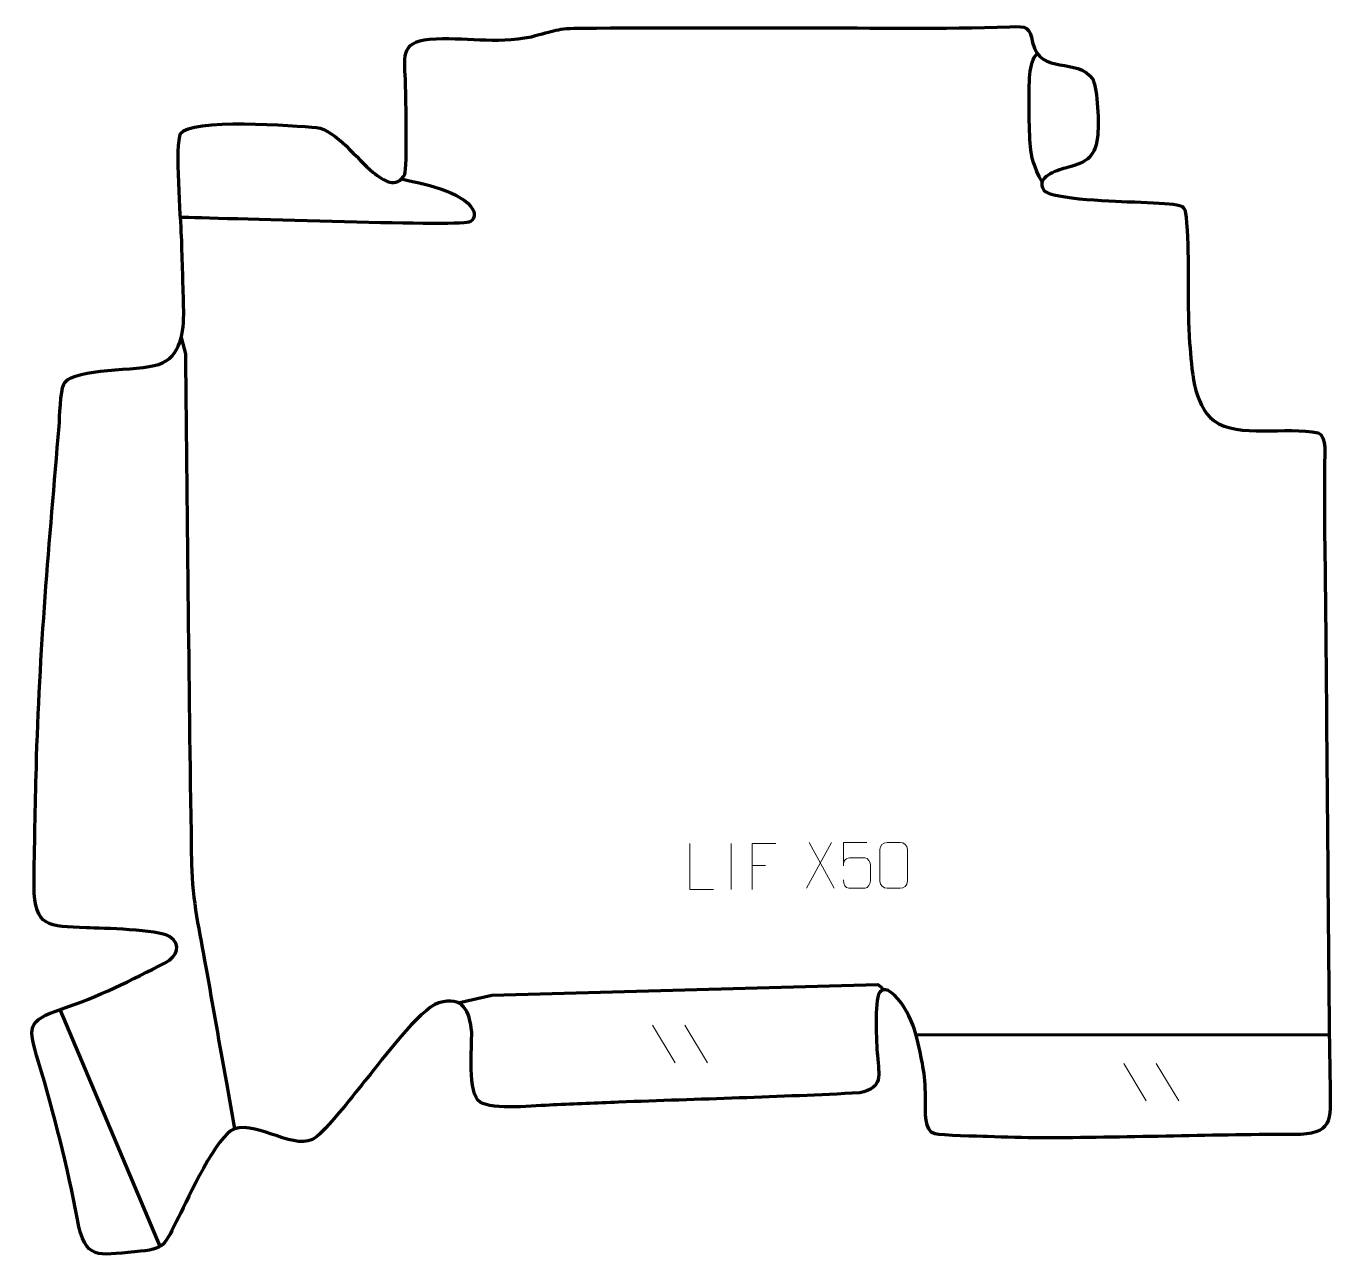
# Model space of a CAD drawing. Header units: millimetres. Extents: x 978 to 1691, y 92 to 766.
import ezdxf

# ---------------------------------------------------------------- set-up
doc = ezdxf.new("R2010")
doc.units = ezdxf.units.MM
doc.header["$MEASUREMENT"] = 0
doc.layers.add('layer 1', color=7, linetype='Continuous', plot=False)
doc.layers.add('layer 2', color=7, linetype='Continuous')
doc.layers.add('layer 3', color=7, linetype='Continuous')

msp = doc.modelspace()

# ---------------------------------------------------------------- linework, layer by layer
at = {"layer": 'layer 1', "color": 250, "lineweight": 9}
for points, knots in [([(1353.0064, 294.4997), (1353.0064, 294.4997), (1340.0573, 294.4997), (1340.0573, 294.4997), (1340.0573, 294.4997), (1340.0573, 294.4997), (1340.0573, 319.4533), (1340.0573, 319.4533)], [0, 0, 0, 0, 0.33333333, 0.33333333, 0.33333333, 0.33333333, 1, 1, 1, 1]), ([(1386.9689, 319.4533), (1386.9689, 319.4533), (1374.0949, 319.4533), (1374.0949, 319.4533), (1374.0949, 319.4533), (1374.0949, 319.4533), (1374.0949, 294.4997), (1374.0949, 294.4997)], [0, 0, 0, 0, 0.33333333, 0.33333333, 0.33333333, 0.33333333, 1, 1, 1, 1]), ([(1436.6571, 320.0284), (1436.6571, 320.0284), (1423.8054, 320.0284), (1423.8054, 320.0284), (1423.8054, 320.0284), (1423.8057, 315.7978), (1423.8057, 311.5669), (1423.8054, 307.3357), (1423.8054, 307.3357), (1423.8051, 310.6458), (1425.4361, 311.7176), (1428.2481, 311.7781), (1428.2481, 311.7781), (1430.6877, 311.7784), (1433.1272, 311.7784), (1435.5664, 311.7781), (1435.5664, 311.7781), (1437.2162, 311.7849), (1438.6911, 309.4044), (1438.7196, 307.3357), (1438.7196, 307.3357), (1438.7193, 304.7484), (1438.7193, 302.1608), (1438.7196, 299.5731), (1438.7196, 299.5731), (1438.7658, 297.6137), (1437.2664, 295.1774), (1435.6405, 295.1189), (1435.6405, 295.1189), (1433.684, 295.1192), (1428.789, 295.1192), (1426.832, 295.1189), (1426.832, 295.1189), (1424.9865, 295.1101), (1423.8794, 297.0749), (1423.8586, 299.626)], [0, 0, 0, 0, 0.1, 0.1, 0.1, 0.1, 0.2, 0.2, 0.2, 0.2, 0.3, 0.3, 0.3, 0.3, 0.4, 0.4, 0.4, 0.4, 0.5, 0.5, 0.5, 0.5, 0.6, 0.6, 0.6, 0.6, 0.7, 0.7, 0.7, 0.7, 0.8, 0.8, 0.8, 0.8, 1, 1, 1, 1]), ([(1447.6823, 320.0729), (1450.0484, 320.0729), (1452.4149, 320.0729), (1454.7814, 320.0729), (1454.7814, 320.0729), (1456.7619, 320.1085), (1458.7879, 318.6142), (1458.815, 316.1721), (1458.815, 316.1721), (1458.8146, 310.4147), (1458.8146, 304.6569), (1458.815, 298.8987), (1458.815, 298.8987), (1458.6729, 296.5711), (1456.9665, 295.0888), (1454.7814, 295.078), (1454.7814, 295.078), (1452.409, 295.0784), (1450.0366, 295.0784), (1447.6646, 295.078), (1447.6646, 295.078), (1445.7061, 294.9724), (1443.6997, 296.8603), (1443.7111, 298.8813), (1443.7111, 298.8813), (1443.7115, 304.6619), (1443.7115, 310.4422), (1443.7111, 316.222), (1443.7111, 316.222), (1443.7154, 318.364), (1445.4925, 320.0865), (1447.6823, 320.0729)], [0, 0, 0, 0, 0.11111111, 0.11111111, 0.11111111, 0.11111111, 0.22222222, 0.22222222, 0.22222222, 0.22222222, 0.33333333, 0.33333333, 0.33333333, 0.33333333, 0.44444444, 0.44444444, 0.44444444, 0.44444444, 0.55555556, 0.55555556, 0.55555556, 0.55555556, 0.66666667, 0.66666667, 0.66666667, 0.66666667, 0.77777778, 0.77777778, 0.77777778, 0.77777778, 1, 1, 1, 1])]:
    msp.add_open_spline(points, degree=3, knots=knots, dxfattribs=at)
for points in [[(1362.5319, 319.4636), (1362.5319, 319.4636), (1362.5319, 294.4895), (1362.5319, 294.4895)], [(1417.406, 320.0504), (1417.406, 320.0504), (1403.6654, 295.1546), (1403.6654, 295.1546)], [(1405.12, 320.0504), (1405.12, 320.0504), (1418.8606, 295.0969), (1418.8606, 295.0969)], [(1374.0949, 307.5736), (1374.0949, 307.5736), (1381.263, 307.5736), (1381.263, 307.5736)], [(1319.5604, 220.4134), (1319.5604, 220.4134), (1331.9247, 199.8691), (1331.9247, 199.8691)], [(1337.2903, 220.4134), (1337.2903, 220.4134), (1349.6546, 199.8691), (1349.6546, 199.8691)], [(1576.8294, 199.558), (1576.8294, 199.558), (1589.1937, 179.0137), (1589.1937, 179.0137)], [(1594.5593, 199.558), (1594.5593, 199.558), (1606.9236, 179.0137), (1606.9236, 179.0137)]]:
    msp.add_open_spline(points, degree=3, dxfattribs=at)
at = {"layer": 'layer 2', "color": 142, "lineweight": 158}
for points, knots in [([(1532.3191, 680.5076), (1527.8786, 688.752), (1526.3526, 694.367), (1525.9093, 699.872), (1525.9093, 699.872), (1525.2022, 708.6548), (1524.8359, 730.3151), (1525.6319, 739.1554), (1525.6319, 739.1554), (1526.052, 743.8203), (1527.1663, 748.1193), (1529.7143, 750.5849)], [0, 0, 0, 0, 0.25, 0.25, 0.25, 0.25, 0.5, 0.5, 0.5, 0.5, 1, 1, 1, 1]), ([(1182.6671, 682.179), (1192.9546, 679.9153), (1216.103, 675.3093), (1221.5577, 665.5081), (1221.5577, 665.5081), (1223.235, 662.4942), (1222.2047, 659.5621), (1219.3535, 658.5576), (1219.3535, 658.5576), (1212.4745, 656.134), (1079.8329, 660.9402), (1061.9696, 661.1324)], [0, 0, 0, 0, 0.25, 0.25, 0.25, 0.25, 0.5, 0.5, 0.5, 0.5, 1, 1, 1, 1]), ([(1062.4104, 595.6301), (1062.4104, 595.6301), (1064.6425, 586.6975), (1064.6425, 586.6975), (1064.6425, 586.6975), (1065.7919, 493.8888), (1066.4218, 400.9415), (1068.047, 308.1568), (1068.047, 308.1568), (1068.391, 288.5187), (1072.396, 271.2265), (1075.8207, 252.0867), (1075.8207, 252.0867), (1079.5546, 231.015), (1083.2839, 209.9425), (1087.0167, 188.8707), (1087.0167, 188.8707), (1088.4925, 180.54), (1089.9683, 172.2093), (1091.4441, 163.8786)], [0, 0, 0, 0, 0.16666667, 0.16666667, 0.16666667, 0.16666667, 0.33333333, 0.33333333, 0.33333333, 0.33333333, 0.5, 0.5, 0.5, 0.5, 0.66666667, 0.66666667, 0.66666667, 0.66666667, 1, 1, 1, 1]), ([(1213.5457, 232.6611), (1213.5457, 232.6611), (1231.8968, 236.8192), (1231.8968, 236.8192), (1231.8968, 236.8192), (1231.8968, 236.8192), (1442.5975, 242.5322), (1442.5975, 242.5322), (1442.5975, 242.5322), (1442.5975, 242.5322), (1445.2057, 240.5333), (1445.2057, 240.5333)], [0, 0, 0, 0, 0.25, 0.25, 0.25, 0.25, 0.5, 0.5, 0.5, 0.5, 1, 1, 1, 1])]:
    msp.add_open_spline(points, degree=3, knots=knots, dxfattribs=at)
for points in [[(1051.0327, 99.1861), (1051.0327, 99.1861), (996.3009, 228.9442), (996.3009, 228.9442)], [(1464.117, 215.1812), (1464.117, 215.1812), (1689.0544, 215.3881), (1689.0544, 215.3881)]]:
    msp.add_open_spline(points, degree=3, dxfattribs=at)
at = {"layer": 'layer 3', "color": 242, "lineweight": 158}
msp.add_open_spline([(982.0631, 296.2999), (982.2978, 273.5814), (989.6626, 274.3242), (1010.6402, 273.5116), (1010.6402, 273.5116), (1019.3991, 273.1721), (1049.6871, 272.747), (1055.8938, 268.753), (1055.8938, 268.753), (1062.9786, 264.1941), (1060.0759, 258.0715), (1053.6908, 254.497), (1053.6908, 254.497), (1035.7447, 245.1113), (1016.5076, 235.7575), (997.3254, 229.293), (997.3254, 229.293), (977.7257, 222.6879), (978.702, 219.3137), (984.4885, 200.4368), (984.4885, 200.4368), (993.2011, 171.1708), (1000.0417, 144.2943), (1005.7475, 114.2672), (1005.7475, 114.2672), (1010.0202, 91.7822), (1016.8508, 94.9994), (1036.8264, 96.7002), (1036.8264, 96.7002), (1054.7678, 98.2277), (1052.6003, 100.0656), (1061.1443, 115.8926), (1061.1443, 115.8926), (1065.9732, 125.6246), (1082.081, 160.9204), (1091.4441, 163.8786), (1091.4441, 163.8786), (1104.7675, 168.0881), (1125.121, 150.5976), (1136.2038, 159.4403), (1136.2038, 159.4403), (1144.5282, 166.4607), (1156.3229, 182.487), (1163.9837, 191.5859), (1163.9837, 191.5859), (1172.1172, 201.4855), (1192.01, 228.8662), (1203.0625, 232.6286), (1203.0625, 232.6286), (1216.2273, 236.4503), (1219.8264, 228.2871), (1220.9413, 216.6258), (1220.9413, 216.6258), (1221.1154, 208.5566), (1218.5722, 182.9912), (1225.4805, 178.424), (1225.4805, 178.424), (1232.3731, 173.8671), (1256.0846, 176.486), (1265.3464, 176.8568), (1265.3464, 176.8568), (1277.2745, 177.3343), (1289.1996, 177.8803), (1301.1278, 178.3581), (1301.1278, 178.3581), (1345.1325, 180.0049), (1388.7989, 181.1873), (1432.8209, 183.4284), (1432.8209, 183.4284), (1445.6668, 186.577), (1443.2704, 192.334), (1442.3697, 204.0299), (1442.3697, 204.0299), (1441.8915, 210.2387), (1440.5681, 233.4665), (1443.5329, 238.2286), (1443.5329, 238.2286), (1445.5475, 241.4644), (1450.2309, 239.6855), (1455.5158, 232.3236), (1455.5158, 232.3236), (1459.6568, 226.5552), (1462.3287, 219.8501), (1464.0213, 212.8435), (1464.0213, 212.8435), (1467.2978, 199.2794), (1468.6859, 192.5274), (1468.7359, 178.6263), (1468.7359, 178.6263), (1468.7529, 173.9074), (1467.71, 162.47), (1473.7083, 161.0938), (1473.7083, 161.0938), (1477.8981, 160.1325), (1497.3422, 159.7798), (1502.5673, 159.6039), (1502.5673, 159.6039), (1512.3802, 159.2734), (1522.3449, 158.9564), (1532.1627, 158.9038), (1532.1627, 158.9038), (1577.3643, 158.9307), (1622.543, 160.6864), (1667.6481, 160.7353), (1667.6481, 160.7353), (1667.6481, 160.7353), (1669.4947, 160.7373), (1669.4947, 160.7373), (1669.4947, 160.7373), (1691.021, 160.7216), (1689.7566, 167.9471), (1689.5098, 187.3247), (1689.5098, 187.3247), (1689.3588, 199.1785), (1689.0758, 211.0308), (1688.9636, 222.8834), (1688.9636, 222.8834), (1688.9507, 224.3837), (1688.9379, 225.884), (1688.9251, 227.3843), (1688.9251, 227.3843), (1688.326, 297.3981), (1687.7269, 367.4121), (1687.1278, 437.4261), (1687.1278, 437.4261), (1686.8894, 466.8381), (1686.1985, 496.8323), (1686.45, 526.1747), (1686.45, 526.1747), (1686.4969, 530.691), (1687.8915, 541.5898), (1683.0271, 543.6453), (1683.0271, 543.6453), (1665.4949, 547.2972), (1639.5719, 540.5142), (1626.1401, 550.1257), (1626.1401, 550.1257), (1614.544, 559.253), (1613.9828, 578.8386), (1612.8516, 592.5142), (1612.8516, 592.5142), (1611.3694, 613.3475), (1612.6387, 633.5312), (1611.4426, 654.2027), (1611.4426, 654.2027), (1610.7666, 665.8872), (1610.5571, 667.3066), (1605.8161, 668.089), (1605.8161, 668.089), (1601.3537, 668.8253), (1592.1421, 669.2182), (1582.8814, 669.5947), (1582.8814, 669.5947), (1575.0385, 669.9137), (1537.0562, 670.8819), (1533.3372, 676.0223), (1533.3372, 676.0223), (1528.26, 683.0399), (1540.4815, 686.8187), (1544.9724, 688.1013), (1544.9724, 688.1013), (1555.3588, 691.0679), (1560.877, 692.652), (1562.5456, 704.9036), (1562.5456, 704.9036), (1563.4382, 711.4569), (1562.7031, 730.9552), (1559.9401, 736.5169), (1559.9401, 736.5169), (1551.6677, 748.9582), (1531.3699, 738.4655), (1527.1533, 756.5247), (1527.1533, 756.5247), (1525.0988, 765.3234), (1524.4766, 765.5369), (1514.7461, 765.1997), (1514.7461, 765.1997), (1478.0242, 763.9274), (1440.4588, 764.6452), (1403.645, 764.6469), (1403.645, 764.6469), (1362.9074, 764.638), (1322.1754, 764.5886), (1281.4378, 764.5022), (1281.4378, 764.5022), (1267.0642, 764.4718), (1266.2698, 762.9538), (1253.6167, 759.7904), (1253.6167, 759.7904), (1233.2081, 755.6112), (1217.3539, 759.9258), (1197.9335, 758.4197), (1197.9335, 758.4197), (1181.3094, 757.1305), (1184.5107, 747.5246), (1184.8411, 733.8354), (1184.8411, 733.8354), (1184.9906, 726.7171), (1185.7986, 688.6719), (1184.4456, 684.6448), (1184.4456, 684.6448), (1179.984, 676.4581), (1172.6736, 681.3122), (1167.1687, 685.7322), (1167.1687, 685.7322), (1158.1814, 692.9482), (1146.9324, 708.777), (1136.206, 710.2411), (1136.206, 710.2411), (1125.1868, 711.201), (1066.7287, 715.5245), (1062.0683, 706.89), (1062.0683, 706.89), (1059.0127, 701.229), (1062.1635, 660.1576), (1062.5377, 650.8684), (1062.5377, 650.8684), (1063.0242, 637.3335), (1063.4373, 623.8043), (1063.7196, 610.2633), (1063.7196, 610.2633), (1063.9381, 598.9848), (1062.396, 584.9976), (1050.0366, 580.9729), (1050.0366, 580.9729), (1038.6551, 577.2667), (1004.6019, 578.9307), (998.8549, 571.1455), (998.8549, 571.1455), (998.8549, 571.1455), (998.2756, 570.2062), (998.2756, 570.2062), (998.2756, 570.2062), (996.4308, 566.045), (996.0802, 552.3608), (995.7504, 547.1214), (995.7504, 547.1214), (990.4497, 484.5027), (984.8785, 423.9407), (983.3041, 360.9768), (983.3041, 360.9768), (982.7649, 339.4148), (982.2255, 317.8694), (982.0631, 296.2999)], degree=3, knots=[0, 0, 0, 0, 0.01612903, 0.01612903, 0.01612903, 0.01612903, 0.03225806, 0.03225806, 0.03225806, 0.03225806, 0.0483871, 0.0483871, 0.0483871, 0.0483871, 0.06451613, 0.06451613, 0.06451613, 0.06451613, 0.08064516, 0.08064516, 0.08064516, 0.08064516, 0.09677419, 0.09677419, 0.09677419, 0.09677419, 0.11290323, 0.11290323, 0.11290323, 0.11290323, 0.12903226, 0.12903226, 0.12903226, 0.12903226, 0.14516129, 0.14516129, 0.14516129, 0.14516129, 0.16129032, 0.16129032, 0.16129032, 0.16129032, 0.17741935, 0.17741935, 0.17741935, 0.17741935, 0.19354839, 0.19354839, 0.19354839, 0.19354839, 0.20967742, 0.20967742, 0.20967742, 0.20967742, 0.22580645, 0.22580645, 0.22580645, 0.22580645, 0.24193548, 0.24193548, 0.24193548, 0.24193548, 0.25806452, 0.25806452, 0.25806452, 0.25806452, 0.27419355, 0.27419355, 0.27419355, 0.27419355, 0.29032258, 0.29032258, 0.29032258, 0.29032258, 0.30645161, 0.30645161, 0.30645161, 0.30645161, 0.32258065, 0.32258065, 0.32258065, 0.32258065, 0.33870968, 0.33870968, 0.33870968, 0.33870968, 0.35483871, 0.35483871, 0.35483871, 0.35483871, 0.37096774, 0.37096774, 0.37096774, 0.37096774, 0.38709677, 0.38709677, 0.38709677, 0.38709677, 0.40322581, 0.40322581, 0.40322581, 0.40322581, 0.41935484, 0.41935484, 0.41935484, 0.41935484, 0.43548387, 0.43548387, 0.43548387, 0.43548387, 0.4516129, 0.4516129, 0.4516129, 0.4516129, 0.46774194, 0.46774194, 0.46774194, 0.46774194, 0.48387097, 0.48387097, 0.48387097, 0.48387097, 0.5, 0.5, 0.5, 0.5, 0.51612903, 0.51612903, 0.51612903, 0.51612903, 0.53225806, 0.53225806, 0.53225806, 0.53225806, 0.5483871, 0.5483871, 0.5483871, 0.5483871, 0.56451613, 0.56451613, 0.56451613, 0.56451613, 0.58064516, 0.58064516, 0.58064516, 0.58064516, 0.59677419, 0.59677419, 0.59677419, 0.59677419, 0.61290323, 0.61290323, 0.61290323, 0.61290323, 0.62903226, 0.62903226, 0.62903226, 0.62903226, 0.64516129, 0.64516129, 0.64516129, 0.64516129, 0.66129032, 0.66129032, 0.66129032, 0.66129032, 0.67741935, 0.67741935, 0.67741935, 0.67741935, 0.69354839, 0.69354839, 0.69354839, 0.69354839, 0.70967742, 0.70967742, 0.70967742, 0.70967742, 0.72580645, 0.72580645, 0.72580645, 0.72580645, 0.74193548, 0.74193548, 0.74193548, 0.74193548, 0.75806452, 0.75806452, 0.75806452, 0.75806452, 0.77419355, 0.77419355, 0.77419355, 0.77419355, 0.79032258, 0.79032258, 0.79032258, 0.79032258, 0.80645161, 0.80645161, 0.80645161, 0.80645161, 0.82258065, 0.82258065, 0.82258065, 0.82258065, 0.83870968, 0.83870968, 0.83870968, 0.83870968, 0.85483871, 0.85483871, 0.85483871, 0.85483871, 0.87096774, 0.87096774, 0.87096774, 0.87096774, 0.88709677, 0.88709677, 0.88709677, 0.88709677, 0.90322581, 0.90322581, 0.90322581, 0.90322581, 0.91935484, 0.91935484, 0.91935484, 0.91935484, 0.93548387, 0.93548387, 0.93548387, 0.93548387, 0.9516129, 0.9516129, 0.9516129, 0.9516129, 0.96774194, 0.96774194, 0.96774194, 0.96774194, 1, 1, 1, 1], dxfattribs=at)

doc.saveas('drawing.dxf')
